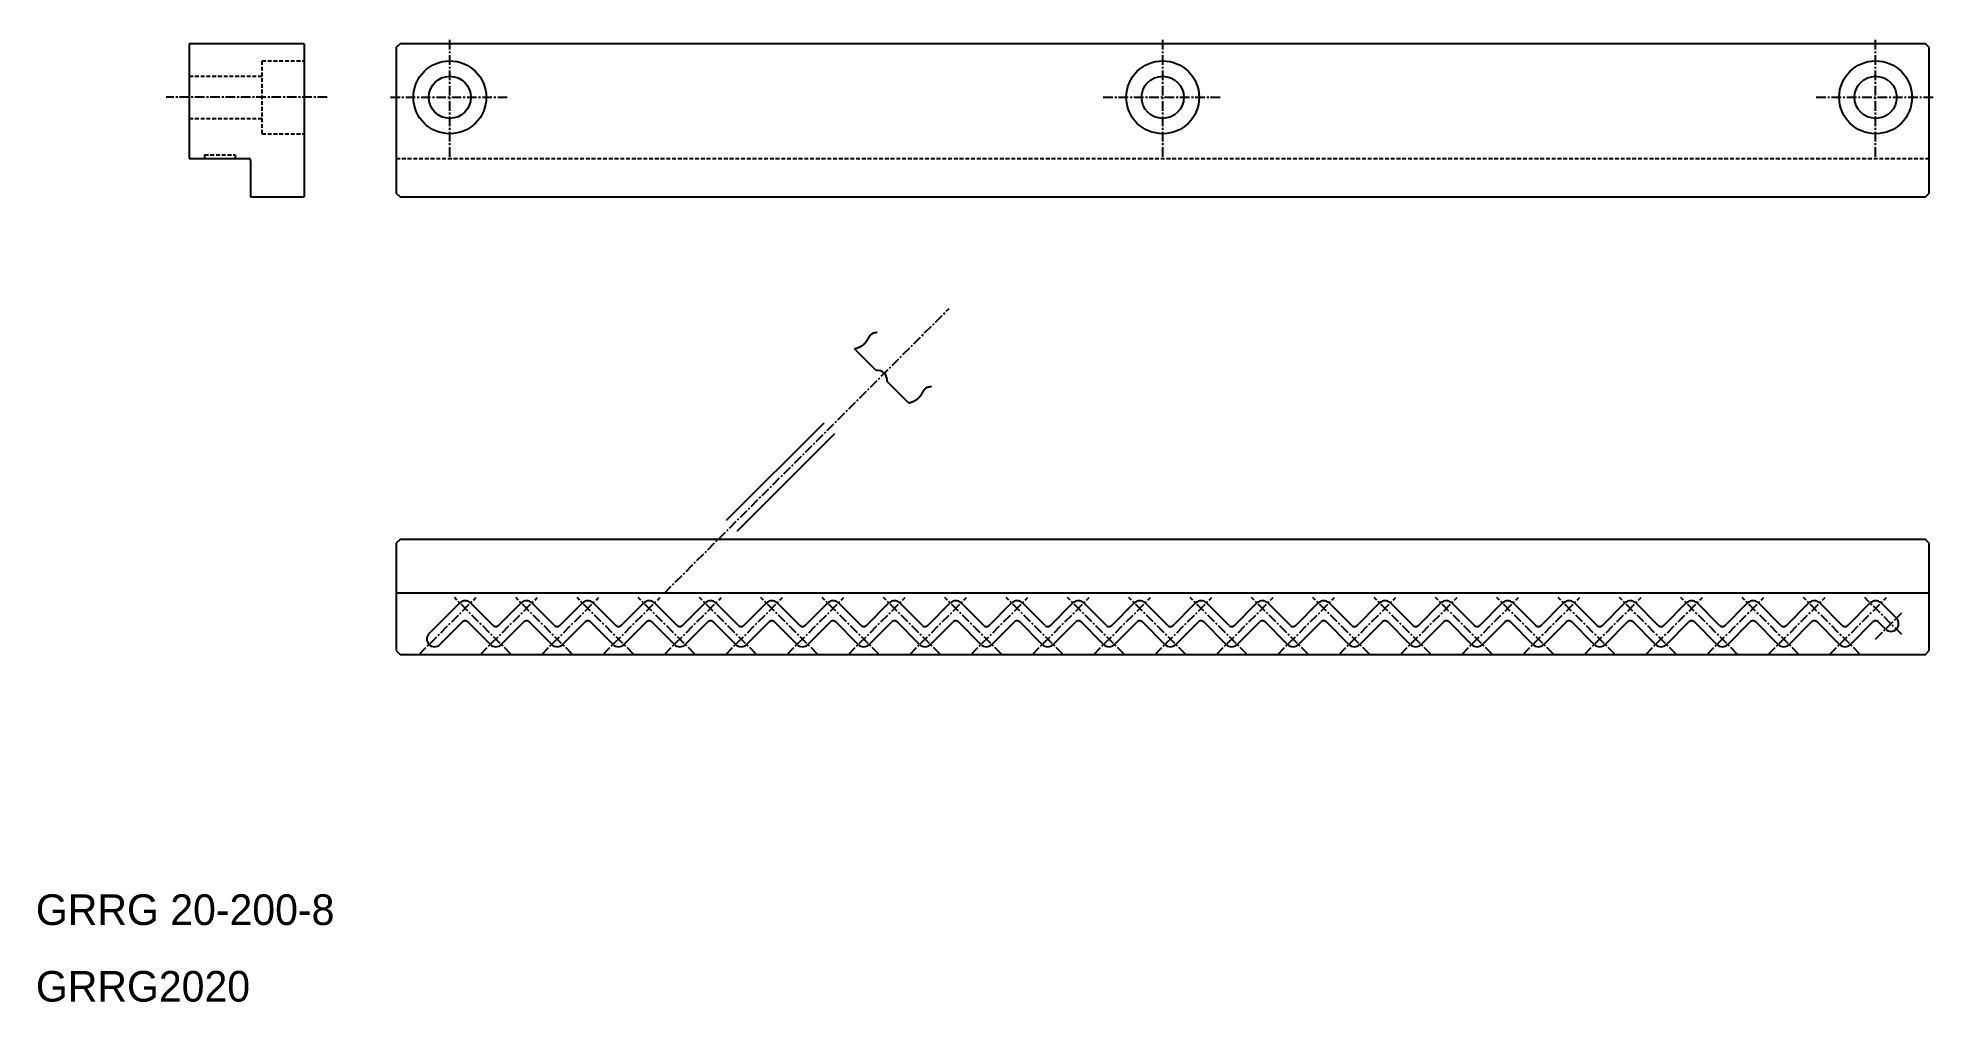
# Model space of a CAD drawing. Extents: x 10 to 258, y 10 to 136.
import ezdxf

# ---------------------------------------------------------------- set-up
doc = ezdxf.new("R2010")
doc.units = 0
doc.linetypes.add('CENTER', pattern=[2, 1.25, -0.25, 0.25, -0.25])
doc.linetypes.add('DASHED', pattern=[0.75, 0.5, -0.25])
doc.layers.get('0').update_dxf_attribs({"linetype": 'CONTINUOUS'})
doc.layers.add('CENTER', color=1, linetype='CENTER')

msp = doc.modelspace()

# ---------------------------------------------------------------- linework, layer by layer
at = {"color": 7, "linetype": 'CONTINUOUS'}
for p, q in [((30, 135), (30, 120)), ((45, 135), (30, 135)), ((45, 135), (45, 115)), ((30, 120), (37.8, 120)), ((38, 119.8), (38, 115)), ((38, 115), (45, 115)), ((119.63, 92.35), (116.8, 95.18)), ((123.87, 88.11), (121.04, 90.93)), ((57.5, 70.31), (57, 69.81)), ((57, 69.81), (57, 55.81)), ((256.5, 70.31), (57.5, 70.31)), ((257, 69.81), (256.5, 70.31)), ((257, 55.81), (257, 69.81)), ((257, 63.31), (57, 63.31)), ((61.29, 58.02), (65.29, 62.02)), ((69.65, 59.08), (66.71, 62.02)), ((70.35, 59.08), (73.29, 62.02)), ((77.65, 59.08), (74.71, 62.02)), ((78.35, 59.08), (81.29, 62.02)), ((85.65, 59.08), (82.71, 62.02)), ((86.35, 59.08), (89.29, 62.02)), ((93.65, 59.08), (90.71, 62.02)), ((94.35, 59.08), (97.29, 62.02)), ((101.65, 59.08), (98.71, 62.02)), ((102.35, 59.08), (105.29, 62.02)), ((109.65, 59.08), (106.71, 62.02)), ((110.35, 59.08), (113.29, 62.02)), ((117.65, 59.08), (114.71, 62.02)), ((118.35, 59.08), (121.29, 62.02)), ((125.65, 59.08), (122.71, 62.02)), ((126.35, 59.08), (129.29, 62.02)), ((133.65, 59.08), (130.71, 62.02)), ((134.35, 59.08), (137.29, 62.02)), ((141.65, 59.08), (138.71, 62.02)), ((142.35, 59.08), (145.29, 62.02)), ((149.65, 59.08), (146.71, 62.02)), ((150.35, 59.08), (153.29, 62.02)), ((157.65, 59.08), (154.71, 62.02)), ((158.35, 59.08), (161.29, 62.02)), ((165.65, 59.08), (162.71, 62.02)), ((166.35, 59.08), (169.29, 62.02)), ((173.65, 59.08), (170.71, 62.02)), ((174.35, 59.08), (177.29, 62.02)), ((181.65, 59.08), (178.71, 62.02)), ((182.35, 59.08), (185.29, 62.02)), ((189.65, 59.08), (186.71, 62.02)), ((190.35, 59.08), (193.29, 62.02)), ((197.65, 59.08), (194.71, 62.02)), ((198.35, 59.08), (201.29, 62.02)), ((205.65, 59.08), (202.71, 62.02)), ((206.35, 59.08), (209.29, 62.02)), ((213.65, 59.08), (210.71, 62.02)), ((214.35, 59.08), (217.29, 62.02)), ((221.65, 59.08), (218.71, 62.02)), ((222.35, 59.08), (225.29, 62.02)), ((229.65, 59.08), (226.71, 62.02)), ((230.35, 59.08), (233.29, 62.02)), ((237.65, 59.08), (234.71, 62.02)), ((238.35, 59.08), (241.29, 62.02)), ((245.65, 59.08), (242.71, 62.02)), ((246.35, 59.08), (249.29, 62.02)), ((252.71, 60.02), (250.71, 62.02)), ((62.71, 56.6), (65.65, 59.54)), ((69.29, 56.6), (66.35, 59.55)), ((70.71, 56.6), (73.65, 59.54)), ((77.29, 56.6), (74.35, 59.55)), ((78.71, 56.6), (81.65, 59.54)), ((85.29, 56.6), (82.35, 59.55)), ((86.71, 56.6), (89.65, 59.54)), ((93.29, 56.6), (90.35, 59.55)), ((94.71, 56.6), (97.65, 59.54)), ((101.29, 56.6), (98.35, 59.55)), ((102.71, 56.6), (105.65, 59.54)), ((109.29, 56.6), (106.35, 59.55)), ((110.71, 56.6), (113.65, 59.54)), ((117.29, 56.6), (114.35, 59.55)), ((118.71, 56.6), (121.65, 59.54)), ((125.29, 56.6), (122.35, 59.55)), ((126.71, 56.6), (129.65, 59.54)), ((133.29, 56.6), (130.35, 59.55)), ((134.71, 56.6), (137.65, 59.54)), ((141.29, 56.6), (138.35, 59.55)), ((142.71, 56.6), (145.65, 59.54)), ((149.29, 56.6), (146.35, 59.55)), ((150.71, 56.6), (153.65, 59.54)), ((157.29, 56.6), (154.35, 59.55)), ((158.71, 56.6), (161.65, 59.54)), ((165.29, 56.6), (162.35, 59.55)), ((166.71, 56.6), (169.65, 59.54)), ((173.29, 56.6), (170.35, 59.55)), ((174.71, 56.6), (177.65, 59.54)), ((181.29, 56.6), (178.35, 59.55)), ((182.71, 56.6), (185.65, 59.54)), ((189.29, 56.6), (186.35, 59.55)), ((190.71, 56.6), (193.65, 59.54)), ((197.29, 56.6), (194.35, 59.55)), ((198.71, 56.6), (201.65, 59.54)), ((205.29, 56.6), (202.35, 59.55)), ((206.71, 56.6), (209.65, 59.54)), ((213.29, 56.6), (210.35, 59.55)), ((214.71, 56.6), (217.65, 59.54)), ((221.29, 56.6), (218.35, 59.55)), ((222.71, 56.6), (225.65, 59.54)), ((229.29, 56.6), (226.35, 59.55)), ((230.71, 56.6), (233.65, 59.54)), ((237.29, 56.6), (234.35, 59.55)), ((238.71, 56.6), (241.65, 59.54)), ((245.29, 56.6), (242.35, 59.55)), ((246.71, 56.6), (249.65, 59.54)), ((251.29, 58.6), (250.35, 59.55)), ((69.29, 58.02), (69.29, 58.02)), ((57, 55.81), (57.5, 55.31)), ((57.5, 55.31), (256.5, 55.31)), ((256.5, 55.31), (257, 55.81))]:
    msp.add_line(p, q, dxfattribs=at)
at = {"color": 3, "linetype": 'DASHED'}
for p, q in [((39.5, 132.75), (45, 132.75)), ((39.5, 123.25), (39.5, 132.75)), ((30, 130.75), (39.5, 130.75)), ((30, 125.25), (39.5, 125.25)), ((39.5, 123.25), (45, 123.25)), ((32, 120.5), (36, 120.5)), ((32, 120.5), (32, 120)), ((36, 120.5), (36, 120)), ((57, 120), (257, 120))]:
    msp.add_line(p, q, dxfattribs=at)
at = {"color": 3, "linetype": 'CONTINUOUS'}
for p, q in [((100.09, 72.81), (112.82, 85.54)), ((101.5, 71.4), (114.23, 84.13))]:
    msp.add_line(p, q, dxfattribs=at)
at = {"color": 7, "linetype": 'CONTINUOUS'}
msp.add_lwpolyline([(57.5, 115), (256.5, 115), (257, 115.5), (257, 134.5), (256.5, 135), (57.5, 135), (57, 134.5), (57, 115.5)], close=True, dxfattribs=at)
at = {"color": 3}
for points in [[(116.8, 95.18, 0), (116.81, 95.18, 0), (116.83, 95.19, 0), (116.85, 95.19, 0), (116.86, 95.2, 0), (116.88, 95.21, 0), (116.9, 95.21, 0), (116.91, 95.22, 0), (116.93, 95.22, 0), (116.95, 95.23, 0), (116.96, 95.23, 0), (116.98, 95.24, 0), (117, 95.25, 0), (117.01, 95.25, 0), (117.03, 95.26, 0), (117.05, 95.26, 0), (117.06, 95.27, 0), (117.08, 95.28, 0), (117.1, 95.28, 0), (117.11, 95.29, 0), (117.13, 95.29, 0), (117.15, 95.3, 0), (117.16, 95.31, 0), (117.18, 95.31, 0), (117.19, 95.32, 0), (117.21, 95.33, 0), (117.23, 95.33, 0), (117.24, 95.34, 0), (117.26, 95.34, 0), (117.28, 95.35, 0), (117.29, 95.36, 0), (117.31, 95.36, 0), (117.32, 95.37, 0), (117.34, 95.38, 0), (117.36, 95.38, 0), (117.37, 95.39, 0), (117.39, 95.4, 0), (117.4, 95.4, 0), (117.42, 95.41, 0), (117.44, 95.42, 0), (117.45, 95.43, 0), (117.47, 95.43, 0), (117.48, 95.44, 0), (117.5, 95.45, 0), (117.51, 95.45, 0), (117.53, 95.46, 0), (117.54, 95.47, 0), (117.56, 95.48, 0), (117.57, 95.48, 0), (117.59, 95.49, 0), (117.6, 95.5, 0), (117.62, 95.51, 0), (117.63, 95.52, 0), (117.65, 95.52, 0), (117.66, 95.53, 0), (117.68, 95.54, 0), (117.69, 95.55, 0), (117.71, 95.56, 0), (117.72, 95.57, 0), (117.74, 95.57, 0), (117.75, 95.58, 0), (117.77, 95.59, 0), (117.78, 95.6, 0), (117.79, 95.61, 0), (117.81, 95.62, 0), (117.82, 95.63, 0), (117.84, 95.64, 0), (117.85, 95.65, 0), (117.86, 95.66, 0), (117.88, 95.67, 0), (117.89, 95.68, 0), (117.9, 95.69, 0), (117.92, 95.7, 0), (117.93, 95.71, 0), (117.94, 95.72, 0), (117.96, 95.73, 0), (117.97, 95.74, 0), (117.98, 95.75, 0), (118, 95.76, 0), (118.01, 95.77, 0), (118.02, 95.78, 0), (118.03, 95.79, 0), (118.05, 95.8, 0), (118.06, 95.81, 0), (118.07, 95.83, 0), (118.08, 95.84, 0), (118.1, 95.85, 0), (118.11, 95.86, 0), (118.12, 95.87, 0), (118.13, 95.89, 0), (118.14, 95.9, 0), (118.15, 95.91, 0), (118.17, 95.92, 0), (118.18, 95.93, 0), (118.19, 95.95, 0), (118.2, 95.96, 0), (118.21, 95.97, 0), (118.22, 95.99, 0), (118.23, 96, 0), (118.24, 96.01, 0), (118.25, 96.03, 0), (118.27, 96.04, 0), (118.28, 96.05, 0), (118.29, 96.07, 0), (118.3, 96.08, 0), (118.31, 96.09, 0), (118.32, 96.11, 0), (118.33, 96.12, 0), (118.34, 96.14, 0), (118.35, 96.15, 0), (118.36, 96.16, 0), (118.37, 96.18, 0), (118.38, 96.19, 0), (118.39, 96.21, 0), (118.4, 96.22, 0), (118.41, 96.24, 0), (118.42, 96.25, 0), (118.43, 96.27, 0), (118.44, 96.28, 0), (118.45, 96.3, 0), (118.46, 96.31, 0), (118.47, 96.33, 0), (118.48, 96.34, 0), (118.48, 96.36, 0), (118.49, 96.37, 0), (118.5, 96.39, 0), (118.51, 96.41, 0), (118.52, 96.42, 0), (118.53, 96.44, 0), (118.54, 96.45, 0), (118.55, 96.47, 0), (118.56, 96.48, 0), (118.57, 96.5, 0), (118.58, 96.52, 0), (118.59, 96.53, 0), (118.59, 96.55, 0), (118.6, 96.56, 0), (118.61, 96.58, 0), (118.62, 96.59, 0), (118.63, 96.61, 0), (118.64, 96.62, 0), (118.65, 96.64, 0), (118.66, 96.66, 0), (118.67, 96.67, 0), (118.68, 96.69, 0), (118.69, 96.7, 0), (118.7, 96.72, 0), (118.71, 96.73, 0), (118.72, 96.75, 0), (118.72, 96.76, 0), (118.73, 96.78, 0), (118.74, 96.79, 0), (118.75, 96.81, 0), (118.76, 96.82, 0), (118.77, 96.84, 0), (118.78, 96.85, 0), (118.79, 96.86, 0), (118.8, 96.88, 0), (118.81, 96.89, 0), (118.82, 96.91, 0), (118.83, 96.92, 0), (118.84, 96.93, 0), (118.85, 96.95, 0), (118.87, 96.96, 0), (118.88, 96.97, 0), (118.89, 96.99, 0), (118.9, 97, 0), (118.91, 97.01, 0), (118.92, 97.02, 0), (118.93, 97.04, 0), (118.94, 97.05, 0), (118.95, 97.06, 0), (118.97, 97.07, 0), (118.98, 97.08, 0), (118.99, 97.09, 0), (119, 97.1, 0), (119.02, 97.11, 0), (119.03, 97.12, 0), (119.04, 97.13, 0), (119.05, 97.14, 0), (119.07, 97.15, 0), (119.08, 97.16, 0), (119.09, 97.17, 0), (119.11, 97.18, 0), (119.12, 97.19, 0), (119.13, 97.2, 0), (119.15, 97.21, 0), (119.16, 97.21, 0), (119.18, 97.22, 0), (119.19, 97.23, 0), (119.21, 97.23, 0), (119.22, 97.24, 0), (119.24, 97.25, 0), (119.25, 97.25, 0), (119.27, 97.26, 0), (119.28, 97.26, 0), (119.3, 97.27, 0), (119.31, 97.27, 0), (119.33, 97.28, 0), (119.35, 97.28, 0), (119.36, 97.29, 0), (119.38, 97.29, 0), (119.4, 97.29, 0), (119.41, 97.3, 0), (119.43, 97.3, 0), (119.45, 97.3, 0), (119.46, 97.31, 0), (119.48, 97.31, 0), (119.5, 97.31, 0), (119.52, 97.31, 0), (119.53, 97.32, 0), (119.55, 97.32, 0), (119.57, 97.32, 0), (119.59, 97.32, 0), (119.6, 97.33, 0), (119.62, 97.33, 0), (119.64, 97.33, 0), (119.66, 97.33, 0), (119.67, 97.33, 0), (119.69, 97.34, 0), (119.71, 97.34, 0), (119.73, 97.34, 0), (119.75, 97.34, 0), (119.76, 97.34, 0)], [(123.87, 88.11, 0), (123.89, 88.11, 0), (123.9, 88.12, 0), (123.92, 88.12, 0), (123.94, 88.13, 0), (123.95, 88.14, 0), (123.97, 88.14, 0), (123.99, 88.15, 0), (124, 88.15, 0), (124.02, 88.16, 0), (124.04, 88.16, 0), (124.05, 88.17, 0), (124.07, 88.18, 0), (124.08, 88.18, 0), (124.1, 88.19, 0), (124.12, 88.19, 0), (124.13, 88.2, 0), (124.15, 88.21, 0), (124.17, 88.21, 0), (124.18, 88.22, 0), (124.2, 88.22, 0), (124.22, 88.23, 0), (124.23, 88.24, 0), (124.25, 88.24, 0), (124.27, 88.25, 0), (124.28, 88.26, 0), (124.3, 88.26, 0), (124.31, 88.27, 0), (124.33, 88.27, 0), (124.35, 88.28, 0), (124.36, 88.29, 0), (124.38, 88.29, 0), (124.4, 88.3, 0), (124.41, 88.31, 0), (124.43, 88.31, 0), (124.44, 88.32, 0), (124.46, 88.33, 0), (124.47, 88.33, 0), (124.49, 88.34, 0), (124.51, 88.35, 0), (124.52, 88.36, 0), (124.54, 88.36, 0), (124.55, 88.37, 0), (124.57, 88.38, 0), (124.58, 88.38, 0), (124.6, 88.39, 0), (124.61, 88.4, 0), (124.63, 88.41, 0), (124.65, 88.41, 0), (124.66, 88.42, 0), (124.68, 88.43, 0), (124.69, 88.44, 0), (124.71, 88.45, 0), (124.72, 88.45, 0), (124.74, 88.46, 0), (124.75, 88.47, 0), (124.76, 88.48, 0), (124.78, 88.49, 0), (124.79, 88.5, 0), (124.81, 88.5, 0), (124.82, 88.51, 0), (124.84, 88.52, 0), (124.85, 88.53, 0), (124.87, 88.54, 0), (124.88, 88.55, 0), (124.89, 88.56, 0), (124.91, 88.57, 0), (124.92, 88.58, 0), (124.94, 88.59, 0), (124.95, 88.6, 0), (124.96, 88.61, 0), (124.98, 88.62, 0), (124.99, 88.63, 0), (125, 88.64, 0), (125.02, 88.65, 0), (125.03, 88.66, 0), (125.04, 88.67, 0), (125.05, 88.68, 0), (125.07, 88.69, 0), (125.08, 88.7, 0), (125.09, 88.71, 0), (125.11, 88.72, 0), (125.12, 88.73, 0), (125.13, 88.74, 0), (125.14, 88.76, 0), (125.15, 88.77, 0), (125.17, 88.78, 0), (125.18, 88.79, 0), (125.19, 88.8, 0), (125.2, 88.81, 0), (125.21, 88.83, 0), (125.23, 88.84, 0), (125.24, 88.85, 0), (125.25, 88.86, 0), (125.26, 88.88, 0), (125.27, 88.89, 0), (125.28, 88.9, 0), (125.29, 88.92, 0), (125.3, 88.93, 0), (125.31, 88.94, 0), (125.33, 88.95, 0), (125.34, 88.97, 0), (125.35, 88.98, 0), (125.36, 89, 0), (125.37, 89.01, 0), (125.38, 89.02, 0), (125.39, 89.04, 0), (125.4, 89.05, 0), (125.41, 89.07, 0), (125.42, 89.08, 0), (125.43, 89.09, 0), (125.44, 89.11, 0), (125.45, 89.12, 0), (125.46, 89.14, 0), (125.47, 89.15, 0), (125.48, 89.17, 0), (125.49, 89.18, 0), (125.5, 89.2, 0), (125.51, 89.21, 0), (125.52, 89.23, 0), (125.53, 89.24, 0), (125.54, 89.26, 0), (125.55, 89.27, 0), (125.56, 89.29, 0), (125.56, 89.3, 0), (125.57, 89.32, 0), (125.58, 89.33, 0), (125.59, 89.35, 0), (125.6, 89.37, 0), (125.61, 89.38, 0), (125.62, 89.4, 0), (125.63, 89.41, 0), (125.64, 89.43, 0), (125.65, 89.44, 0), (125.66, 89.46, 0), (125.67, 89.48, 0), (125.67, 89.49, 0), (125.68, 89.51, 0), (125.69, 89.52, 0), (125.7, 89.54, 0), (125.71, 89.55, 0), (125.72, 89.57, 0), (125.73, 89.59, 0), (125.74, 89.6, 0), (125.75, 89.62, 0), (125.76, 89.63, 0), (125.77, 89.65, 0), (125.78, 89.66, 0), (125.79, 89.68, 0), (125.8, 89.69, 0), (125.81, 89.71, 0), (125.81, 89.72, 0), (125.82, 89.74, 0), (125.83, 89.75, 0), (125.84, 89.77, 0), (125.85, 89.78, 0), (125.86, 89.79, 0), (125.87, 89.81, 0), (125.88, 89.82, 0), (125.89, 89.84, 0), (125.91, 89.85, 0), (125.92, 89.86, 0), (125.93, 89.88, 0), (125.94, 89.89, 0), (125.95, 89.9, 0), (125.96, 89.92, 0), (125.97, 89.93, 0), (125.98, 89.94, 0), (125.99, 89.95, 0), (126, 89.97, 0), (126.01, 89.98, 0), (126.03, 89.99, 0), (126.04, 90, 0), (126.05, 90.01, 0), (126.06, 90.02, 0), (126.07, 90.03, 0), (126.09, 90.04, 0), (126.1, 90.05, 0), (126.11, 90.06, 0), (126.12, 90.07, 0), (126.14, 90.08, 0), (126.15, 90.09, 0), (126.16, 90.1, 0), (126.18, 90.11, 0), (126.19, 90.12, 0), (126.2, 90.13, 0), (126.22, 90.13, 0), (126.23, 90.14, 0), (126.25, 90.15, 0), (126.26, 90.16, 0), (126.28, 90.16, 0), (126.29, 90.17, 0), (126.31, 90.18, 0), (126.32, 90.18, 0), (126.34, 90.19, 0), (126.35, 90.19, 0), (126.37, 90.2, 0), (126.39, 90.2, 0), (126.4, 90.21, 0), (126.42, 90.21, 0), (126.43, 90.21, 0), (126.45, 90.22, 0), (126.47, 90.22, 0), (126.48, 90.23, 0), (126.5, 90.23, 0), (126.52, 90.23, 0), (126.53, 90.24, 0), (126.55, 90.24, 0), (126.57, 90.24, 0), (126.59, 90.24, 0), (126.6, 90.25, 0), (126.62, 90.25, 0), (126.64, 90.25, 0), (126.66, 90.25, 0), (126.67, 90.26, 0), (126.69, 90.26, 0), (126.71, 90.26, 0), (126.73, 90.26, 0), (126.75, 90.26, 0), (126.76, 90.27, 0), (126.78, 90.27, 0), (126.8, 90.27, 0), (126.82, 90.27, 0), (126.83, 90.27, 0)]]:
    msp.add_polyline3d(points, dxfattribs=at)
at = {"color": 7, "linetype": 'CONTINUOUS'}
for centre, radius in [((64, 128), 4.75), ((64, 128), 4.75), ((157, 128), 4.75), ((157, 128), 4.75), ((250, 128), 4.75), ((64, 128), 2.75), ((64, 128), 2.75), ((157, 128), 2.75), ((157, 128), 2.75), ((250, 128), 2.75)]:
    msp.add_circle(centre, radius, dxfattribs=at)
for centre, radius, start, end in [((37.8, 119.8), 0.2, 360, 90), ((119.8, 91.11), 1.25, 351.8699, 98.1301), ((66, 61.31), 1, 45, 135.0031), ((74, 61.31), 1, 45, 135.0031), ((82, 61.31), 1, 45, 135.0031), ((90, 61.31), 1, 45, 135.0031), ((98, 61.31), 1, 45, 135.0031), ((106, 61.31), 1, 45, 135.0031), ((114, 61.31), 1, 45, 135.0031), ((122, 61.31), 1, 45, 135.0031), ((130, 61.31), 1, 45, 135.0031), ((138, 61.31), 1, 45, 135.0031), ((146, 61.31), 1, 45, 135.0031), ((154, 61.31), 1, 45, 135.0031), ((162, 61.31), 1, 45, 135.0031), ((170, 61.31), 1, 45, 135.0031), ((178, 61.31), 1, 45, 135.0031), ((186, 61.31), 1, 45, 135.0031), ((194, 61.31), 1, 45, 135.0031), ((202, 61.31), 1, 45, 135.0031), ((210, 61.31), 1, 45, 135.0031), ((218, 61.31), 1, 45, 135.0031), ((226, 61.31), 1, 45, 135.0031), ((234, 61.31), 1, 45, 135.0031), ((242, 61.31), 1, 45, 135.0031), ((250, 61.31), 1, 45, 135.0031), ((66, 59.19), 0.5, 44.1548, 135.0043), ((74, 59.19), 0.5, 44.1548, 135.0043), ((82, 59.19), 0.5, 44.1548, 135.0043), ((90, 59.19), 0.5, 44.1548, 135.0043), ((98, 59.19), 0.5, 44.1548, 135.0043), ((106, 59.19), 0.5, 44.1548, 135.0043), ((114, 59.19), 0.5, 44.1548, 135.0043), ((122, 59.19), 0.5, 44.1548, 135.0043), ((130, 59.19), 0.5, 44.1548, 135.0043), ((138, 59.19), 0.5, 44.1548, 135.0043), ((146, 59.19), 0.5, 44.1548, 135.0043), ((154, 59.19), 0.5, 44.1548, 135.0043), ((162, 59.19), 0.5, 44.1548, 135.0043), ((170, 59.19), 0.5, 44.1548, 135.0043), ((178, 59.19), 0.5, 44.1548, 135.0043), ((186, 59.19), 0.5, 44.1548, 135.0043), ((194, 59.19), 0.5, 44.1548, 135.0043), ((202, 59.19), 0.5, 44.1548, 135.0043), ((210, 59.19), 0.5, 44.1548, 135.0043), ((218, 59.19), 0.5, 44.1548, 135.0043), ((226, 59.19), 0.5, 44.1548, 135.0043), ((234, 59.19), 0.5, 44.1548, 135.0043), ((242, 59.19), 0.5, 44.1548, 135.0043), ((250, 59.19), 0.5, 44.1548, 135.0043), ((252, 59.31), 1, 225, 45), ((62, 57.31), 1, 135, 315), ((70, 59.43), 0.5, 225, 315), ((78, 59.43), 0.5, 225, 315), ((86, 59.43), 0.5, 225, 315), ((94, 59.43), 0.5, 225, 315), ((102, 59.43), 0.5, 225, 315), ((110, 59.43), 0.5, 225, 315), ((118, 59.43), 0.5, 225, 315), ((126, 59.43), 0.5, 225, 315), ((134, 59.43), 0.5, 225, 315), ((142, 59.43), 0.5, 225, 315), ((150, 59.43), 0.5, 225, 315), ((158, 59.43), 0.5, 225, 315), ((166, 59.43), 0.5, 225, 315), ((174, 59.43), 0.5, 225, 315), ((182, 59.43), 0.5, 225, 315), ((190, 59.43), 0.5, 225, 315), ((198, 59.43), 0.5, 225, 315), ((206, 59.43), 0.5, 225, 315), ((214, 59.43), 0.5, 225, 315), ((222, 59.43), 0.5, 225, 315), ((230, 59.43), 0.5, 225, 315), ((238, 59.43), 0.5, 225, 315), ((246, 59.43), 0.5, 225, 315), ((70, 57.31), 1, 225, 315), ((78, 57.31), 1, 225, 315), ((86, 57.31), 1, 225, 315), ((94, 57.31), 1, 225, 315), ((102, 57.31), 1, 225, 315), ((110, 57.31), 1, 225, 315), ((118, 57.31), 1, 225, 315), ((126, 57.31), 1, 225, 315), ((134, 57.31), 1, 225, 315), ((142, 57.31), 1, 225, 315), ((150, 57.31), 1, 225, 315), ((158, 57.31), 1, 225, 315), ((166, 57.31), 1, 225, 315), ((174, 57.31), 1, 225, 315), ((182, 57.31), 1, 225, 315), ((190, 57.31), 1, 225, 315), ((198, 57.31), 1, 225, 315), ((206, 57.31), 1, 225, 315), ((214, 57.31), 1, 225, 315), ((222, 57.31), 1, 225, 315), ((230, 57.31), 1, 225, 315), ((238, 57.31), 1, 225, 315), ((246, 57.31), 1, 225, 315)]:
    msp.add_arc(centre, radius, start, end, dxfattribs=at)
at = {"layer": 'CENTER', "color": 1, "linetype": 'CENTER'}
for p, q in [((64, 120.25), (64, 135.75)), ((64, 120.25), (64, 135.75)), ((157, 120.25), (157, 135.75)), ((250, 120.25), (250, 135.75)), ((48, 128), (27, 128)), ((56.25, 128), (71.75, 128)), ((56.25, 128), (71.75, 128)), ((149.25, 128), (164.75, 128)), ((149.25, 128), (164.75, 128)), ((242.25, 128), (257.75, 128)), ((92, 63.31), (129.13, 100.44)), ((60, 55.31), (67.41, 62.72)), ((72, 55.31), (64.59, 62.72)), ((68, 55.31), (75.41, 62.72)), ((80, 55.31), (72.59, 62.72)), ((76, 55.31), (83.41, 62.72)), ((88, 55.31), (80.59, 62.72)), ((84, 55.31), (91.41, 62.72)), ((96, 55.31), (88.59, 62.72)), ((92, 55.31), (99.41, 62.72)), ((104, 55.31), (96.59, 62.72)), ((100, 55.31), (107.41, 62.72)), ((112, 55.31), (104.59, 62.72)), ((108, 55.31), (115.41, 62.72)), ((120, 55.31), (112.59, 62.72)), ((116, 55.31), (123.41, 62.72)), ((128, 55.31), (120.59, 62.72)), ((124, 55.31), (131.41, 62.72)), ((136, 55.31), (128.59, 62.72)), ((132, 55.31), (139.41, 62.72)), ((144, 55.31), (136.59, 62.72)), ((140, 55.31), (147.41, 62.72)), ((152, 55.31), (144.59, 62.72)), ((148, 55.31), (155.41, 62.72)), ((160, 55.31), (152.59, 62.72)), ((156, 55.31), (163.41, 62.72)), ((168, 55.31), (160.59, 62.72)), ((164, 55.31), (171.41, 62.72)), ((176, 55.31), (168.59, 62.72)), ((172, 55.31), (179.41, 62.72)), ((184, 55.31), (176.59, 62.72)), ((180, 55.31), (187.41, 62.72)), ((192, 55.31), (184.59, 62.72)), ((188, 55.31), (195.41, 62.72)), ((200, 55.31), (192.59, 62.72)), ((196, 55.31), (203.41, 62.72)), ((208, 55.31), (200.59, 62.72)), ((204, 55.31), (211.41, 62.72)), ((216, 55.31), (208.59, 62.72)), ((212, 55.31), (219.41, 62.72)), ((224, 55.31), (216.59, 62.72)), ((220, 55.31), (227.41, 62.72)), ((232, 55.31), (224.59, 62.72)), ((228, 55.31), (235.41, 62.72)), ((240, 55.31), (232.59, 62.72)), ((236, 55.31), (243.41, 62.72)), ((248, 55.31), (240.59, 62.72)), ((244, 55.31), (251.41, 62.72)), ((253.41, 57.89), (248.59, 62.72)), ((250, 57.31), (253.41, 60.72))]:
    msp.add_line(p, q, dxfattribs=at)

# ---------------------------------------------------------------- texts
at = {"color": 7, "linetype": 'CONTINUOUS'}
for s, p in [('GRRG 20-200-8', (10, 20)), ('GRRG2020', (10, 10))]:
    msp.add_text(s, height=4, dxfattribs=at).set_placement(p)

doc.saveas('drawing.dxf')
